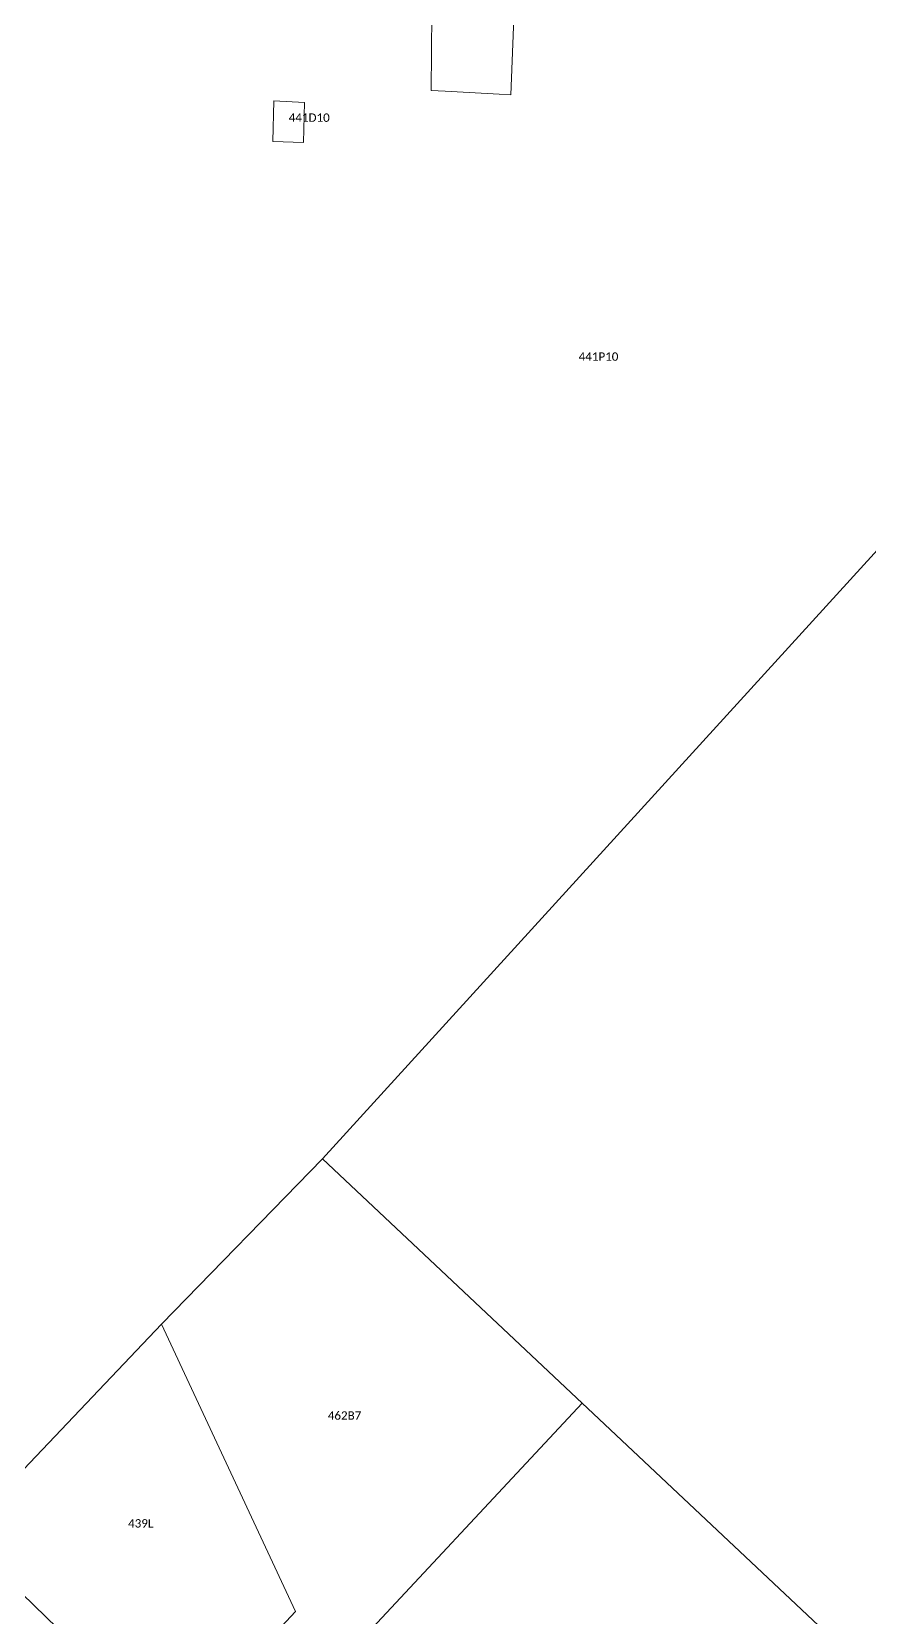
# Model space of a CAD drawing. Header units: metres. Extents: x 113120 to 240396, y 120329 to 242116.
# Drawn here: x 117781.6 to 117861.7, y 121546.4 to 121698.1 of the extents above; entities that cross this region are included whole.
import ezdxf

# ---------------------------------------------------------------- set-up
doc = ezdxf.new("R2010")
doc.units = ezdxf.units.M
doc.header["$LTSCALE"] = 3
doc.layers.add('Bpn_CaPa', color=78, linetype='Continuous', lineweight=0)
doc.layers.add('Bpt_CaNu', color=7, linetype='Continuous', lineweight=0)
doc.styles.add('Legend', font='')
doc.styles.get('Legend').set_extended_font_data('Calibri')

msp = doc.modelspace()

# ---------------------------------------------------------------- linework, layer by layer
at = {"layer": 'Bpn_CaPa'}
for points in [[(117934.96, 121728.02), (117809.44, 121590.24), (117809.44, 121590.24), (117794.02, 121574.42), (117774.82, 121554.18), (117733.41, 121508.86)], [(117828.05, 121707.52), (117827.45, 121692.03), (117826.32, 121692.09), (117821.17, 121692.37), (117819.82, 121692.45), (117819.94, 121707.25)], [(117819.94, 121707.25), (117819.82, 121692.45), (117821.17, 121692.37), (117826.32, 121692.09), (117827.45, 121692.03), (117828.05, 121707.52)]]:
    msp.add_lwpolyline(points, dxfattribs=at)
for points in [[(117809.44, 121590.24), (117934.96, 121728.02), (117957.25, 121723.92), (117977.33, 121716.53), (117978.35, 121715.18), (117979.17, 121714.8), (117977.46, 121711.13), (117970.11, 121695.84), (117968.67, 121692.89), (117967.43, 121690.31), (117966.05, 121687.47), (117964.41, 121683.82), (117956.72, 121668.16), (117954.62, 121663.8), (117935.19, 121624.34), (117929.61, 121613.08), (117888.06, 121528.01), (117884.11, 121519.93), (117858.49, 121544.06), (117834.28, 121566.85), (117809.44, 121590.24)], [(117807.72, 121691.29), (117807.63, 121687.45), (117804.69, 121687.54), (117804.79, 121691.44), (117807.72, 121691.29)], [(117807.72, 121691.29), (117804.79, 121691.44), (117804.69, 121687.54), (117807.63, 121687.45), (117807.72, 121691.29)], [(117809.44, 121590.24), (117834.28, 121566.85), (117809.75, 121540.56), (117806.2, 121536.64), (117800.23, 121529.66), (117799.2, 121530.72), (117794.44, 121514.7), (117790.59, 121497.06), (117785.58, 121498), (117788.57, 121512.57), (117789.58, 121515.91), (117796.87, 121533.26), (117795.41, 121534.64), (117806.86, 121546.92), (117794.02, 121574.42), (117809.44, 121590.24)], [(117779.56, 121549.72), (117774.82, 121554.18), (117794.02, 121574.42), (117806.86, 121546.92), (117795.41, 121534.64), (117793.37, 121536.4), (117787.47, 121542.03), (117779.56, 121549.72)], [(117858.49, 121544.06), (117834.84, 121516.68), (117809.75, 121540.56), (117834.28, 121566.85), (117858.49, 121544.06)], [(117779.56, 121549.72), (117787.47, 121542.03), (117776.23, 121521.8), (117773.68, 121517.23), (117772.73, 121515.53), (117770.1, 121501.43), (117752.22, 121505.07), (117755.05, 121518.55), (117760.4, 121525.43), (117767.57, 121534.65), (117779.56, 121549.72)]]:
    msp.add_lwpolyline(points, close=True, dxfattribs=at)

# ---------------------------------------------------------------- texts
at = {"layer": 'Bpt_CaNu', "char_height": 0.8, "attachment_point": 7, "style": 'Legend'}
for s, insert in [('441D10', (117806.2, 121689.43)), ('441P10', (117833.93, 121666.57)), ('462B7', (117809.94, 121565.26)), ('439L', (117790.84, 121554.94))]:
    msp.add_mtext(s, dxfattribs=dict(at, insert=insert))

doc.saveas('drawing.dxf')
